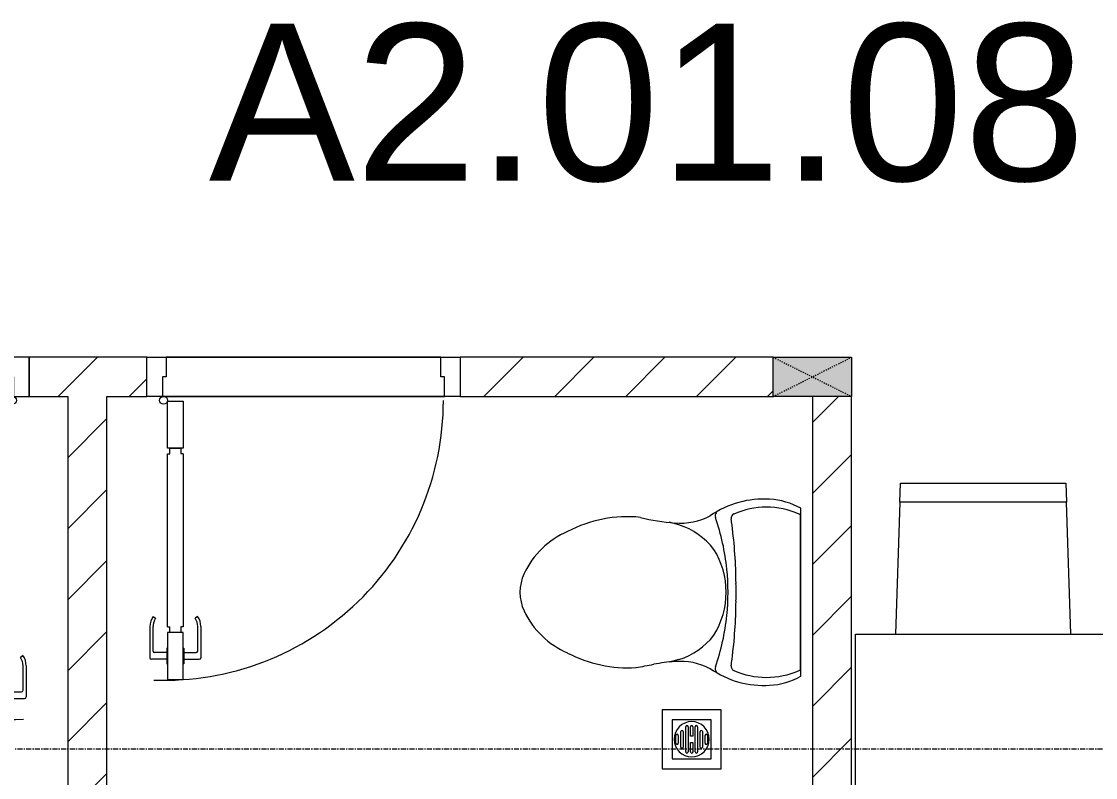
# Model space of a CAD drawing. Header units: millimetres. Extents: x 962 to 241049, y -15958 to 84407.
# Drawn here: x 127114 to 129854, y 39165 to 41093 of the extents above; entities that cross this region are included whole.
import ezdxf

# ---------------------------------------------------------------- set-up
doc = ezdxf.new("R2010")
doc.units = ezdxf.units.MM
doc.linetypes.add('Dash', pattern=[6, 3, -3])
doc.linetypes.add('Grid Line', pattern=[22.225, 12.7, -3.175, 3.175, -3.175])
for name, color, linetype, lineweight in [('0-1', 7, 'Continuous', 5), ('A-AREA-IDEN', 2, 'Continuous', 9), ('A-DETL-GENF-1', 9, 'Continuous', 9), ('A-DOOR-1', 254, 'Continuous', 9), ('A-DOOR-2', 9, 'Continuous', 9), ('A-FLOR-2', 9, 'Continuous', 9), ('A-WALL-1', 253, 'Continuous', 18), ('A-WALL-2', 9, 'Continuous', 9), ('A-WALL-PATT-1', 10, 'Continuous', 9), ('I-FURN-1', 254, 'Continuous', 9), ('M-EQPM-1', 254, 'Continuous', 9), ('P-SANR-FIXT-1', 254, 'Continuous', 9), ('S-COLS', 52, 'Continuous', 9), ('S-COLS-4', 254, 'Continuous', 9), ('S-COLS-5', 253, 'Continuous', 18), ('S-COLS-HDLN-1', 9, 'Dash', 9), ('S-GRID-1', 1, 'Grid Line', 9)]:
    doc.layers.add(name, color=color, linetype=linetype, lineweight=lineweight)
doc.styles.add('Arial_11', font='arial_0.ttf', dxfattribs={"height": 400})
pattern_1 = [(45, (0, 0), (-90.50967, 90.50967), [])]

# ---------------------------------------------------------------- blocks, each defined once
blk = doc.blocks.new('DOOR_CW_01 CANH MO-PANEL KINH - DIW_01-900x2200-CỬA GỖ VÂN LAMINATE-V4-TKCS_MB TẦNG 1')
at = {"layer": 'A-DETL-GENF-1'}
for p, q in [((-397, 872), (-357, 872)), ((-397, 752), (-397, 872)), ((-357, 872), (-357, 752)), ((-399, 831.8), (-397, 831.8)), ((-399, 792.2), (-399, 831.8)), ((-397, 792.2), (-397, 831.8)), ((-357, 792.2), (-357, 831.8)), ((-355, 831.8), (-357, 831.8)), ((-355, 792.2), (-355, 831.8)), ((-442, 737), (-442, 816.5)), ((-399, 820.5), (-438, 820.5)), ((-434, 799.5), (-434, 737)), ((-399, 803.5), (-430, 803.5)), ((-355, 820.5), (-316, 820.5)), ((-355, 803.5), (-324, 803.5)), ((-320, 799.5), (-320, 737)), ((-312, 737), (-312, 816.5)), ((-397, 792.2), (-399, 792.2)), ((-357, 792.2), (-355, 792.2)), ((-357, 752), (-397, 752)), ((-363, 752), (-391, 752)), ((-391, 752), (-391, 738)), ((-363, 738), (-363, 752)), ((-433.9, 711.2), (-427.3, 715.8)), ((-397, 738), (-391, 738)), ((-397, 738), (-397, 196)), ((-357, 738), (-363, 738)), ((-357, 196), (-357, 738)), ((-320.1, 711.2), (-326.7, 715.8)), ((-397, 196), (-391, 196)), ((-391, 196), (-391, 182)), ((-357, 196), (-363, 196)), ((-363, 182), (-363, 196)), ((-357, 182), (-397, 182)), ((-397, 182), (-397, 62)), ((-391, 182), (-363, 182)), ((-357, 62), (-357, 182)), ((-397, 62), (-357, 62))]:
    blk.add_line(p, q, dxfattribs=at)
blk.add_circle((-407, 60), 10, dxfattribs=at)
for centre, radius, start, end in [((-407, 60), 814, 360, 92), ((-438, 816.5), 4, 90, 180), ((-430, 799.5), 4, 90, 180), ((-324, 799.5), 4, 360, 90), ((-316, 816.5), 4, 0, 90), ((-397, 737), 45, 180, 215), ((-397, 737), 37, 180, 215), ((-357, 737), 37, 325, 0), ((-357, 737), 45, 325, 0)]:
    blk.add_arc(centre, radius, start, end, dxfattribs=at)
at = {"layer": 'A-DOOR-2'}
for p, q in [((-410, 50), (-450, 50)), ((-450, 50), (-450, -50)), ((-410, 0), (-410, 50)), ((-407, 50), (-382, 50)), ((450, 50), (410, 50)), ((410, 50), (410, 0)), ((450, -50), (450, 50)), ((-400, 0), (-410, 0)), ((-400, -50), (-400, 0)), ((410, 0), (400, 0)), ((400, 0), (400, -50)), ((-450, -50), (-400, -50)), ((400, -50), (450, -50))]:
    blk.add_line(p, q, dxfattribs=at)
blk = doc.blocks.new('DOOR_CW_01 CANH MO-PANEL KINH - DIG_02-800x2200-CỬA NHÔM KÍNH-401063-TKCS_MB TẦNG 1')
at = {"layer": 'A-DETL-GENF-1'}
for p, q in [((-347, -182), (-347, -62)), ((-347, -62), (-307, -62)), ((-307, -62), (-307, -182)), ((-307, -182), (-347, -182)), ((-341, -196), (-341, -182)), ((-341, -182), (-313, -182)), ((-313, -182), (-313, -196)), ((-347, -196), (-341, -196)), ((-347, -638), (-347, -196)), ((-307, -196), (-313, -196)), ((-307, -196), (-307, -638)), ((-383.9, -611.2), (-377.3, -615.8)), ((-270.1, -611.2), (-276.7, -615.8)), ((-392, -637), (-392, -716.5)), ((-384, -699.5), (-384, -637)), ((-347, -638), (-341, -638)), ((-307, -652), (-347, -652)), ((-347, -652), (-347, -772)), ((-341, -652), (-341, -638)), ((-313, -652), (-341, -652)), ((-307, -638), (-313, -638)), ((-313, -638), (-313, -652)), ((-307, -772), (-307, -652)), ((-270, -699.5), (-270, -637)), ((-262, -637), (-262, -716.5)), ((-349, -703.5), (-380, -703.5)), ((-349, -692.2), (-349, -731.8)), ((-347, -692.2), (-349, -692.2)), ((-347, -692.2), (-347, -731.8)), ((-307, -692.2), (-307, -731.8)), ((-307, -692.2), (-305, -692.2)), ((-305, -692.2), (-305, -731.8)), ((-305, -703.5), (-274, -703.5)), ((-349, -720.5), (-388, -720.5)), ((-349, -731.8), (-347, -731.8)), ((-305, -731.8), (-307, -731.8)), ((-305, -720.5), (-266, -720.5)), ((-347, -772), (-307, -772))]:
    blk.add_line(p, q, dxfattribs=at)
blk.add_circle((-357, -60), 10, dxfattribs=at)
for centre, radius, start, end in [((-357, -60), 714, 268, 0), ((-347, -637), 45, 145, 180), ((-347, -637), 37, 145, 180), ((-307, -637), 37, 0, 35), ((-307, -637), 45, 360, 35), ((-380, -699.5), 4, 180, 270), ((-274, -699.5), 4, 270, 0), ((-388, -716.5), 4, 180, 270), ((-266, -716.5), 4, 270, 0)]:
    blk.add_arc(centre, radius, start, end, dxfattribs=at)
at = {"layer": 'A-DOOR-2'}
for p, q in [((-400, -50), (-400, 50)), ((-400, 50), (-350, 50)), ((-350, 50), (-350, 0)), ((350, 0), (350, 50)), ((350, 50), (400, 50)), ((400, 50), (400, -50)), ((-360, 0), (-360, -50)), ((-350, 0), (-360, 0)), ((360, 0), (350, 0)), ((360, -50), (360, 0)), ((-360, -50), (-400, -50)), ((-357, -50), (-332, -50)), ((400, -50), (360, -50))]:
    blk.add_line(p, q, dxfattribs=at)
blk = doc.blocks.new('TOILET - TOILET-348229-TKCS_MB TẦNG 1')
at = {"layer": 'P-SANR-FIXT-1'}
for p, q in [((214.2, -19.1), (-214.2, -19.1)), ((194, -19.9), (-194, -19.9)), ((-171.7, -330.3), (-178.6, -355.5)), ((171.7, -330.3), (178.6, -355.5))]:
    blk.add_line(p, q, dxfattribs=at)
for centre, radius, start, end in [((-46.1, -111.1), 191.6, 151.2809, 176.4513), ((-9.8, -107.2), 207.3, 156.2862, 203.7138), ((-193.7, -26.4), 6.48, 92.3168, 156.2862), ((193.7, -26.4), 6.48, 23.7138, 87.6832), ((9.8, -107.2), 207.3, 336.2862, 23.7138), ((46.1, -111.1), 191.6, 3.5487, 28.7191), ((1.9, -114.1), 239.7, 176.4513, 195.2961), ((-1.9, -114.1), 239.7, 344.7039, 3.5487), ((-4, -115.7), 233.6, 195.2961, 215.2147), ((-189.1, -185.5), 11.7, 205.4105, 277.5788), ((-14.3, -1400.4), 1215.6, 90.3974, 97.407), ((0, -3462.8), 3278, 89.6026, 90.3974), ((14.3, -1400.4), 1215.6, 82.593, 89.6026), ((189.1, -185.5), 11.7, 262.4212, 334.5895), ((4, -115.7), 233.6, 324.7853, 344.7039), ((0.6, -792.1), 586.9, 95.8322, 108.9927), ((178.9, -2951.3), 2778.4, 97.2351, 97.5788), ((0, -416), 206.1, 90, 122.0732), ((0, -786.7), 581.5, 84.1678, 95.8322), ((0, -416), 206.1, 57.9268, 90), ((-0.6, -792.1), 586.9, 71.0073, 84.1678), ((-178.9, -2951.3), 2778.4, 82.4212, 82.7649), ((-195, -224.1), 13.8, 230.6724, 288.9927), ((-0.4, -384), 179.5, 127.4036, 162.5964), ((0.4, -384), 179.5, 17.4036, 52.5964), ((195, -224.1), 13.8, 251.0073, 309.3276), ((-343.5, -327.4), 167.3, 355.4559, 27.38), ((343.5, -327.4), 167.3, 152.62, 184.5441), ((-719.2, -297.5), 544.3, 346.0536, 355.4559), ((719.2, -297.5), 544.3, 184.5441, 190.2879), ((-1948.3, -805.1), 2171.2, 9.681, 10.8949), ((137.1, -461.2), 329.8, 174.3487, 207.6878), ((-137.1, -461.2), 329.8, 332.3122, 3.6835), ((45.1, -528.6), 217.6, 203.2216, 244.7718), ((-45.1, -528.6), 217.6, 295.2282, 336.7784), ((0, -624.4), 111.7, 244.7718, 295.2282)]:
    blk.add_arc(centre, radius, start, end, dxfattribs=at)
blk = doc.blocks.new('THU NUOC - THU NUOC-V68-TKCS_MB TẦNG 1')
at = {"layer": 'M-EQPM-1'}
for p, q in [((-66.3, 70.6), (-66.3, -79.4)), ((83.7, 70.6), (-66.3, 70.6)), ((83.7, -79.4), (83.7, 70.6)), ((58.7, 45.6), (-41.3, 45.6)), ((-41.3, 45.6), (-41.3, -54.4)), ((-1.1, 35.6), (18.5, 35.6)), ((18.5, 29.6), (-1.1, 29.6)), ((58.7, -54.4), (58.7, 45.6)), ((-23.3, 10.8), (40.9, 10.8)), ((40.9, 4.8), (-23.3, 4.8)), ((-11, 23.3), (28.5, 23.3)), ((28.5, 17.3), (-11, 17.3)), ((-23.3, -1.2), (0.7, -1.2)), ((0.7, -7.2), (-23.3, -7.2)), ((-23.3, -13.6), (40.9, -13.6)), ((40.9, -19.6), (-23.3, -19.6)), ((-11, -26.1), (28.5, -26.1)), ((0.7, -1.2), (0.7, -7.2)), ((16.7, -1.2), (40.9, -1.2)), ((16.7, -7.2), (16.7, -1.2)), ((40.9, -7.2), (16.7, -7.2)), ((-41.3, -54.4), (58.7, -54.4)), ((28.5, -32.1), (-11, -32.1)), ((-1.1, -38.5), (18.5, -38.5)), ((18.5, -44.5), (-1.1, -44.5)), ((-66.3, -79.4), (83.7, -79.4))]:
    blk.add_line(p, q, dxfattribs=at)
for centre, radius, start, end in [((8.7, -4.4), 45, 0, 180), ((8.7, -4.4), 45, 0, 180), ((-1.1, 32.6), 3, 90, 270), ((18.5, 32.6), 3, 270, 90), ((-23.3, 7.8), 3, 90, 270), ((-11, 20.3), 3, 90, 270), ((28.5, 20.3), 3, 270, 90), ((40.9, 7.8), 3, 270, 90), ((8.7, -4.4), 45, 180, 360), ((8.7, -4.4), 45, 180, 360), ((-23.3, -4.2), 3, 90, 270), ((-23.3, -16.6), 3, 90, 270), ((-11, -29.1), 3, 90, 270), ((28.5, -29.1), 3, 270, 90), ((40.9, -4.2), 3, 270, 90), ((40.9, -16.6), 3, 270, 90), ((-1.1, -41.5), 3, 90, 270), ((18.5, -41.5), 3, 270, 90)]:
    blk.add_arc(centre, radius, start, end, dxfattribs=at)
blk = doc.blocks.new('G1_SOF - BO TRU - 100x200-746114-TKCS_MB TẦNG 1')
at = {"layer": 'S-COLS'}
blk.add_hatch(color=256, dxfattribs=at).paths.add_polyline_path([(-50, -100), (50, -100), (50, 100), (-50, 100)])
at = {"layer": 'S-COLS-5'}
for p, q in [((-50, 100), (50, 100)), ((-50, -100), (-50, 100)), ((50, 100), (50, -100)), ((50, -100), (-50, -100))]:
    blk.add_line(p, q, dxfattribs=at)
at = {"layer": 'S-COLS-HDLN-1'}
for p, q in [((50, -100), (-50, 100)), ((-50, -100), (50, 100))]:
    blk.add_line(p, q, dxfattribs=at)
blk = doc.blocks.new('RES_BAN AN 1 - RES_BAN AN 1-842837-TKCS_MB TẦNG 1')
at = {"layer": 'I-FURN-1'}
for p, q in [((-425, 1275), (425, 1275)), ((-425, 0), (-425, 1275)), ((425, 1275), (425, 0)), ((-425, 1180), (-761.9, 1168.8)), ((-425, 732.5), (-425, 1180)), ((425, 1180), (761.9, 1168.8)), ((425, 732.5), (425, 1180)), ((-761.9, 1168.8), (-809.6, 1167.2)), ((-809.6, 1167.2), (-809.6, 745.3)), ((-761.9, 1168.8), (-761.9, 743.8)), ((-761.9, 743.8), (-761.9, 1168.8)), ((761.9, 1168.8), (761.9, 743.8)), ((761.9, 1168.8), (761.9, 743.8)), ((809.6, 1167.2), (761.9, 1168.8)), ((809.6, 745.3), (809.6, 1167.2)), ((-809.6, 745.3), (-761.9, 743.8)), ((-761.9, 743.8), (-425, 732.5)), ((761.9, 743.8), (425, 732.5)), ((761.9, 743.8), (809.6, 745.3)), ((-425, 549.7), (-761.9, 538.5)), ((-425, 102.3), (-425, 549.7)), ((425, 549.7), (761.9, 538.5)), ((425, 102.3), (425, 549.7)), ((-809.6, 536.9), (-761.9, 538.5)), ((-809.6, 115.1), (-809.6, 536.9)), ((-761.9, 538.5), (-761.9, 113.5)), ((-761.9, 538.5), (-761.9, 113.5)), ((761.9, 538.5), (761.9, 113.5)), ((761.9, 538.5), (809.6, 536.9)), ((761.9, 113.5), (761.9, 538.5)), ((809.6, 536.9), (809.6, 115.1)), ((-761.9, 113.5), (-809.6, 115.1)), ((-761.9, 113.5), (-425, 102.3)), ((761.9, 113.5), (425, 102.3)), ((809.6, 115.1), (761.9, 113.5)), ((425, 0), (-425, 0))]:
    blk.add_line(p, q, dxfattribs=at)
blk = doc.blocks.new('NCV_TKTC_TANG 1_rvt-1-TKCS_MB TẦNG 1')
at = {"layer": 'A-WALL-PATT-1'}
h = blk.add_hatch(dxfattribs=at)
h.set_pattern_fill('FP_1', color=256, style=0, pattern_type=2)
h.set_pattern_definition(pattern_1)
h.paths.add_polyline_path([(61052.6, 40136.9), (61254.6, 40136.9), (61254.6, 40236.9), (61052.6, 40236.9)])
h.paths.add_polyline_path([(62154.6, 40136.9), (62552.6, 40136.9), (62552.6, 40236.9), (62154.6, 40236.9)])
h.paths.add_polyline_path([(62752.6, 40136.9), (63054.6, 40136.9), (63054.6, 40236.9), (62752.6, 40236.9), (62752.6, 40212.1)])
h.paths.add_polyline_path([(64152.6, 40136.9), (64254.2, 40136.9), (64254.2, 40236.9), (63954.6, 40236.9), (63954.6, 40136.9), (64052.6, 40136.9)])
h.paths.add_polyline_path([(65054.2, 40136.9), (65852.6, 40136.9), (65852.6, 40236.9), (65054.2, 40236.9)])
h = blk.add_hatch(dxfattribs=at)
h.set_pattern_fill('FP_1', color=256, style=0, pattern_type=2)
h.set_pattern_definition(pattern_1)
h.paths.add_polyline_path([(64152.6, 38186.9), (64152.6, 40136.9), (64052.6, 40136.9), (64052.6, 38186.9)])
h = blk.add_hatch(dxfattribs=at)
h.set_pattern_fill('FP_1', color=256, style=0, pattern_type=2)
h.set_pattern_definition(pattern_1)
h.paths.add_polyline_path([(65952.6, 35736.9), (66052.6, 35736.9), (66052.6, 37736.9), (65952.6, 37736.9), (65952.6, 35785.9)])
h.paths.add_polyline_path([(65952.6, 37836.9), (66052.6, 37836.9), (66052.6, 40136.9), (65952.6, 40136.9), (65952.6, 38431.3)])
at = {"layer": 'A-FLOR-2'}
for p, q in [((64304.2, 40236.9), (65004.2, 40236.9)), ((65004.2, 40236.9), (64304.2, 40236.9)), ((64294.2, 40136.9), (65014.2, 40136.9))]:
    blk.add_line(p, q, dxfattribs=at)
at = {"layer": 'A-WALL-1'}
for p, q in [((64254.2, 40236.9), (63954.6, 40236.9)), ((63954.6, 40236.9), (63954.6, 40136.9)), ((64254.2, 40136.9), (64254.2, 40236.9)), ((65852.6, 40236.9), (65054.2, 40236.9)), ((65054.2, 40236.9), (65054.2, 40136.9)), ((63954.6, 40136.9), (64052.6, 40136.9)), ((64052.6, 40136.9), (64052.6, 38186.9)), ((64152.6, 40136.9), (64254.2, 40136.9)), ((64152.6, 38186.9), (64152.6, 40136.9)), ((65054.2, 40136.9), (65852.6, 40136.9)), ((65952.6, 40136.9), (65952.6, 37836.9)), ((66052.6, 37836.9), (66052.6, 40136.9))]:
    blk.add_line(p, q, dxfattribs=at)
at = {"layer": 'A-WALL-2'}
for p, q in [((64304.2, 40236.9), (65004.2, 40236.9)), ((65014.2, 40136.9), (64294.2, 40136.9))]:
    blk.add_line(p, q, dxfattribs=at)
at = {"layer": 'A-DOOR-1', "rotation": 180}
blk.add_blockref('DOOR_CW_01 CANH MO-PANEL KINH - DIW_01-900x2200-CỬA GỖ VÂN LAMINATE-V4-TKCS_MB TẦNG 1', (63504.6, 40186.9), dxfattribs=at)
at = {"layer": 'A-DOOR-1'}
blk.add_blockref('DOOR_CW_01 CANH MO-PANEL KINH - DIG_02-800x2200-CỬA NHÔM KÍNH-401063-TKCS_MB TẦNG 1', (64654.2, 40186.9), dxfattribs=at)
at = {"layer": 'I-FURN-1', "rotation": 270.0000000000001}
blk.add_blockref('RES_BAN AN 1 - RES_BAN AN 1-842837-TKCS_MB TẦNG 1', (66062.6, 39105.7), dxfattribs=at)
at = {"layer": 'M-EQPM-1', "rotation": 270.0000000000008}
blk.add_blockref('THU NUOC - THU NUOC-V68-TKCS_MB TẦNG 1', (65649.1, 39271.1), dxfattribs=at)
at = {"layer": 'P-SANR-FIXT-1', "rotation": 269.9999999999998}
blk.add_blockref('TOILET - TOILET-348229-TKCS_MB TẦNG 1', (65942.6, 39637.4), dxfattribs=at)
at = {"layer": 'S-COLS-4', "rotation": 270.0000000000007}
blk.add_blockref('G1_SOF - BO TRU - 100x200-746114-TKCS_MB TẦNG 1', (65952.6, 40186.9), dxfattribs=at)

msp = doc.modelspace()

# ---------------------------------------------------------------- linework, layer by layer
at = {"layer": 'S-GRID-1'}
msp.add_line((192368.8, 39236.9), (96265.8, 39236.9), dxfattribs=at)

# ---------------------------------------------------------------- block references
at = {"layer": '0-1'}
msp.add_blockref('NCV_TKTC_TANG 1_rvt-1-TKCS_MB TẦNG 1', (63179, 0), dxfattribs=at)

# ---------------------------------------------------------------- texts
at = {"layer": 'A-AREA-IDEN', "insert": (128710.1, 40681.7), "char_height": 400, "width": 2233.6, "attachment_point": 8, "line_spacing_factor": 0.936439, "style": 'Arial_11'}
msp.add_mtext('\\pt8,16,24,32,40,48,56,64,72,80,88,96,104,112,120,128,136,144,152,160,168,176,184,192,200,208,216,224,232,240,248,256;A2.01.08', dxfattribs=at)

doc.saveas('drawing.dxf')
